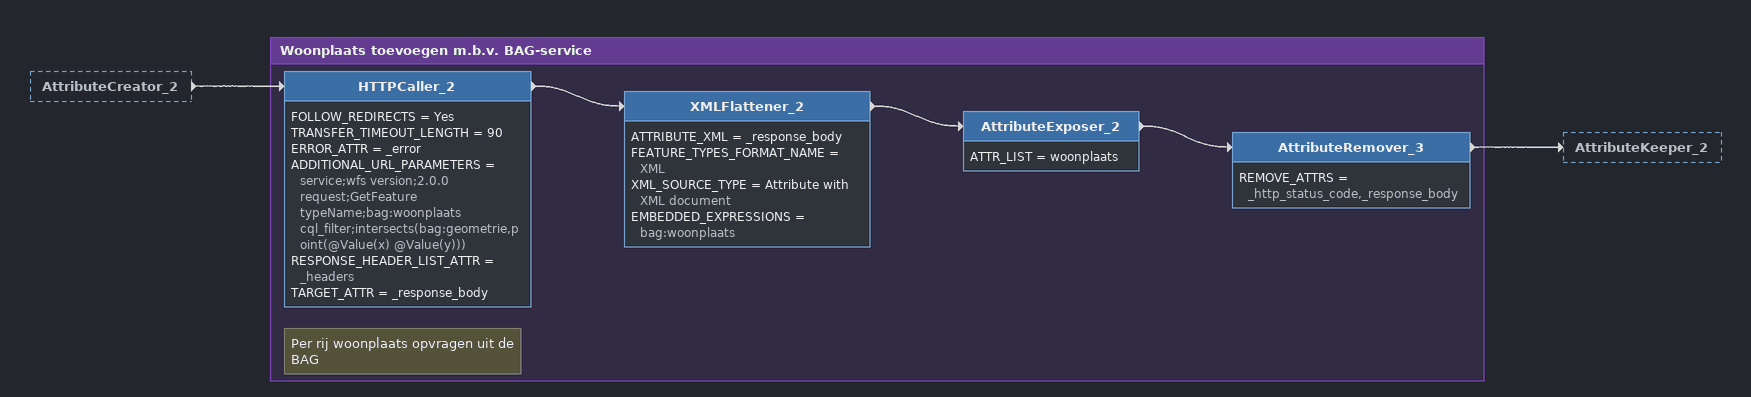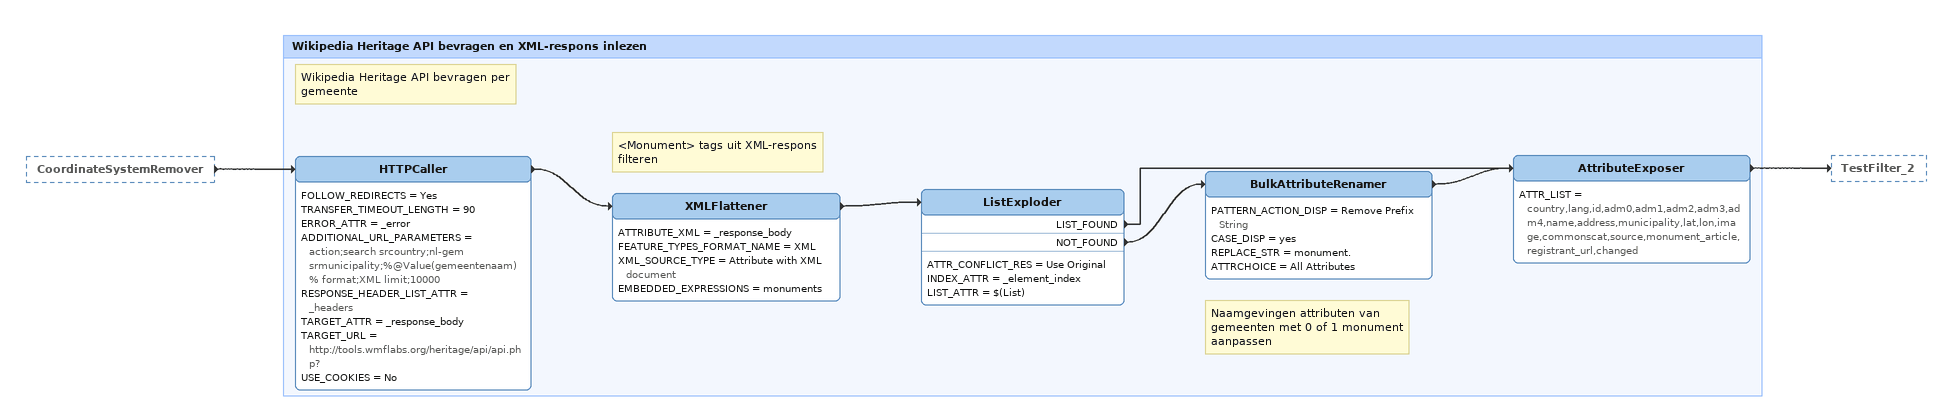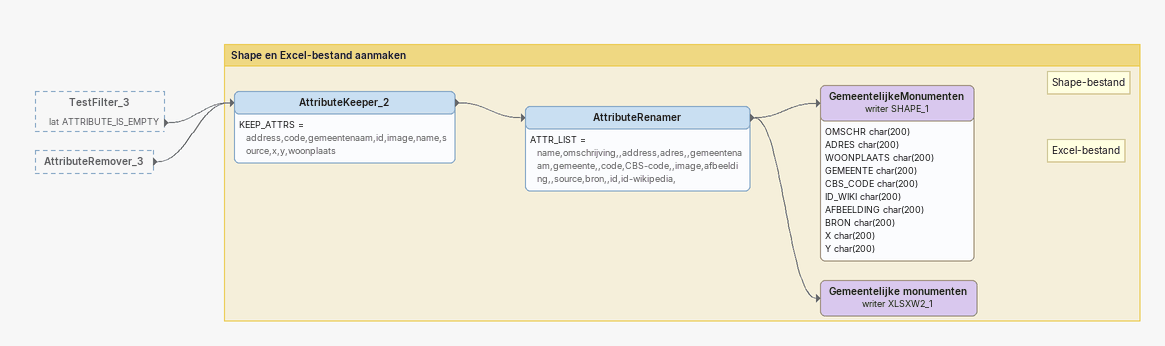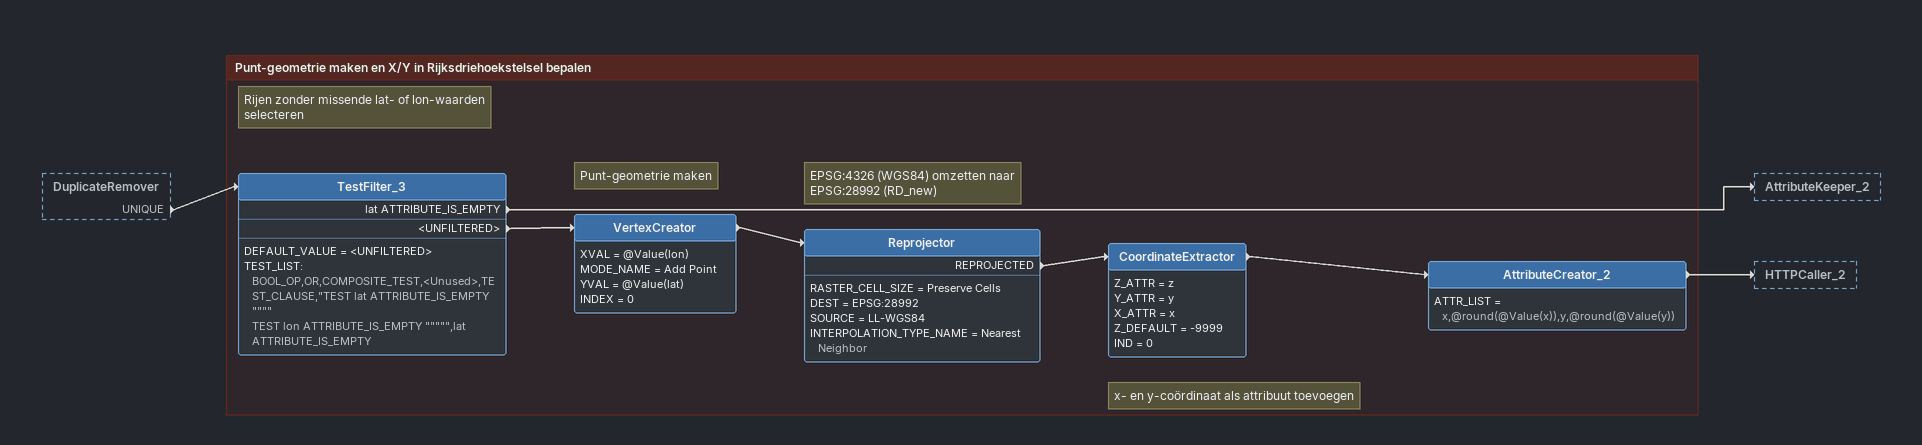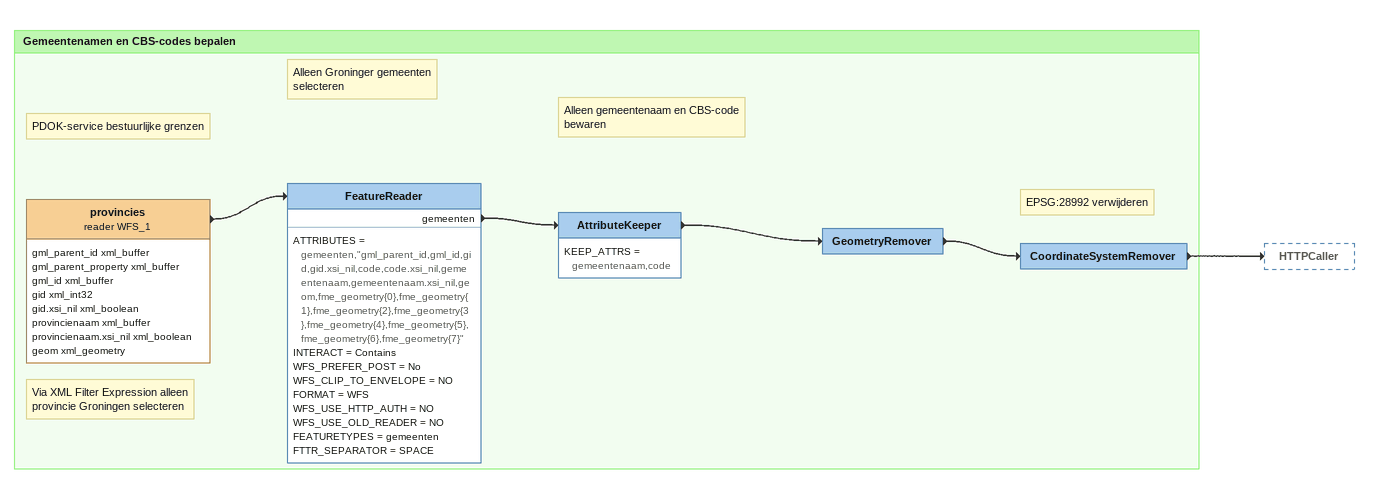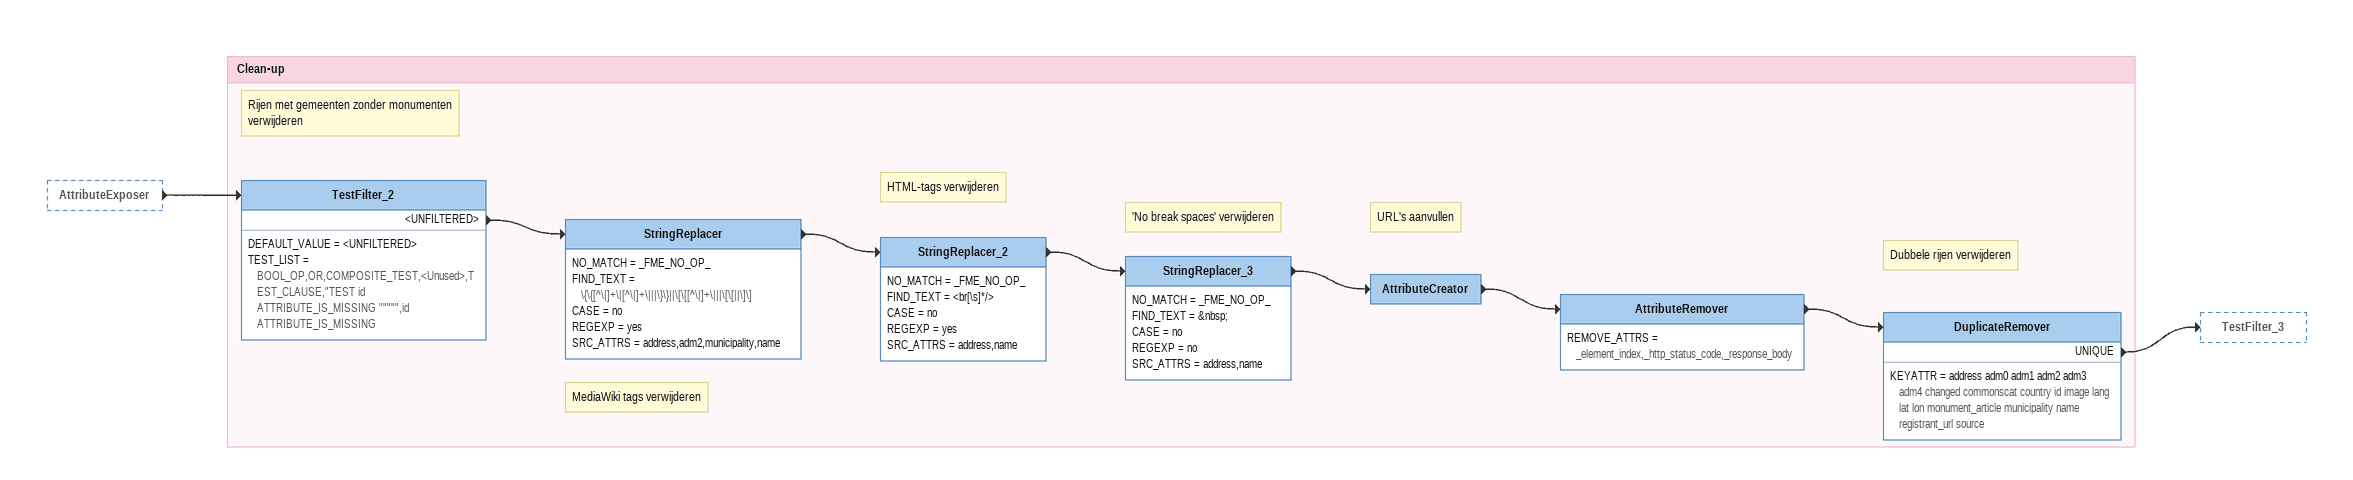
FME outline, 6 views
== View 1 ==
AttributeCreator_2 [outside]
    -> HTTPCaller_2

Bookmark: Woonplaats toevoegen m.b.v. BAG-service
Note: Per rij woonplaats opvragen uit de BAG
HTTPCaller_2
    FOLLOW_REDIRECTS = Yes
    TRANSFER_TIMEOUT_LENGTH = 90
    ERROR_ATTR = _error
    ADDITIONAL_URL_PARAMETERS = service;wfs version;2.0.0 request;GetFeature typeName;bag:woonplaats cql_filter;intersects(bag:geometrie,point(@Value(x) @Value(y)))
    RESPONSE_HEADER_LIST_ATTR = _headers
    TARGET_ATTR = _response_body
    -> XMLFlattener_2
XMLFlattener_2
    ATTRIBUTE_XML = _response_body
    FEATURE_TYPES_FORMAT_NAME = XML
    XML_SOURCE_TYPE = Attribute with XML document
    EMBEDDED_EXPRESSIONS = bag:woonplaats
    -> AttributeExposer_2
AttributeExposer_2
    ATTR_LIST = woonplaats
    -> AttributeRemover_3
AttributeRemover_3
    REMOVE_ATTRS = _http_status_code,_response_body
    -> AttributeKeeper_2

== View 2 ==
CoordinateSystemRemover [outside]
    -> HTTPCaller

Bookmark: Wikipedia Heritage API bevragen en XML-respons inlezen
Note: Wikipedia Heritage API bevragen per gemeente
HTTPCaller
    FOLLOW_REDIRECTS = Yes
    TRANSFER_TIMEOUT_LENGTH = 90
    ERROR_ATTR = _error
    ADDITIONAL_URL_PARAMETERS = action;search srcountry;nl-gem srmunicipality;%@Value(gemeentenaam)% format;XML limit;10000
    RESPONSE_HEADER_LIST_ATTR = _headers
    TARGET_ATTR = _response_body
    TARGET_URL = http://tools.wmflabs.org/heritage/api/api.php?
    USE_COOKIES = No
    -> XMLFlattener
Note: <Monument> tags uit XML-respons filteren
XMLFlattener
    ATTRIBUTE_XML = _response_body
    FEATURE_TYPES_FORMAT_NAME = XML
    XML_SOURCE_TYPE = Attribute with XML document
    EMBEDDED_EXPRESSIONS = monuments
    -> ListExploder
ListExploder
    ATTR_CONFLICT_RES = Use Original
    INDEX_ATTR = _element_index
    LIST_ATTR = $(List)
    LIST_FOUND -> AttributeExposer
    NOT_FOUND -> BulkAttributeRenamer
Note: Naamgevingen attributen van gemeenten met 0 of 1 monument aanpassen
BulkAttributeRenamer
    PATTERN_ACTION_DISP = Remove Prefix String
    CASE_DISP = yes
    REPLACE_STR = monument.
    ATTRCHOICE = All Attributes
    -> AttributeExposer
AttributeExposer
    ATTR_LIST = country,lang,id,adm0,adm1,adm2,adm3,adm4,name,address,municipality,lat,lon,image,commonscat,source,monument_article,registrant_url,changed
    -> TestFilter_2

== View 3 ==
TestFilter_3 [outside]
    lat ATTRIBUTE_IS_EMPTY -> AttributeKeeper_2
AttributeRemover_3 [outside]
    -> AttributeKeeper_2

Bookmark: Shape en Excel-bestand aanmaken
AttributeKeeper_2
    KEEP_ATTRS = address,code,gemeentenaam,id,image,name,source,x,y,woonplaats
    -> AttributeRenamer
AttributeRenamer
    ATTR_LIST = name,omschrijving,,address,adres,,gemeentenaam,gemeente,,code,CBS-code,,image,afbeelding,,source,bron,,id,id-wikipedia,
    -> Gemeentelijke monumenten (writer XLSXW2_1)
    -> GemeentelijkeMonumenten (writer SHAPE_1)
Note: Shape-bestand
GemeentelijkeMonumenten (writer SHAPE_1)
    attributes: OMSCHR char(200), ADRES char(200), WOONPLAATS char(200), GEMEENTE char(200), CBS_CODE char(200), ID_WIKI char(200), AFBEELDING char(200), BRON char(200), X char(200), Y char(200)
Note: Excel-bestand
Gemeentelijke monumenten (writer XLSXW2_1)

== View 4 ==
DuplicateRemover [outside]
    UNIQUE -> TestFilter_3

Bookmark: Punt-geometrie maken en X/Y in Rijksdriehoekstelsel bepalen
Note: Rijen zonder missende lat- of lon-waarden selecteren
TestFilter_3
    DEFAULT_VALUE = <UNFILTERED>
    TEST_LIST:
      BOOL_OP,OR,COMPOSITE_TEST,<Unused>,TEST_CLAUSE,"TEST lat ATTRIBUTE_IS_EMPTY """"
      TEST lon ATTRIBUTE_IS_EMPTY """"",lat ATTRIBUTE_IS_EMPTY
    lat ATTRIBUTE_IS_EMPTY -> AttributeKeeper_2
    <UNFILTERED> -> VertexCreator
Note: Punt-geometrie maken
VertexCreator
    XVAL = @Value(lon)
    MODE_NAME = Add Point
    YVAL = @Value(lat)
    INDEX = 0
    -> Reprojector
Note: EPSG:4326 (WGS84) omzetten naar EPSG:28992 (RD_new)
Reprojector
    RASTER_CELL_SIZE = Preserve Cells
    DEST = EPSG:28992
    SOURCE = LL-WGS84
    INTERPOLATION_TYPE_NAME = Nearest Neighbor
    REPROJECTED -> CoordinateExtractor
Note: x- en y-coördinaat als attribuut toevoegen
CoordinateExtractor
    Z_ATTR = z
    Y_ATTR = y
    X_ATTR = x
    Z_DEFAULT = -9999
    IND = 0
    -> AttributeCreator_2
AttributeCreator_2
    ATTR_LIST = x,@round(@Value(x)),y,@round(@Value(y))
    -> HTTPCaller_2

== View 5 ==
Bookmark: Gemeentenamen en CBS-codes bepalen
Note: PDOK-service bestuurlijke grenzen
Note: Via XML Filter Expression alleen provincie Groningen selecteren
provincies (reader WFS_1)
    attributes: gml_parent_id xml_buffer, gml_parent_property xml_buffer, gml_id xml_buffer, gid xml_int32, gid.xsi_nil xml_boolean, provincienaam xml_buffer, provincienaam.xsi_nil xml_boolean, geom xml_geometry
    -> FeatureReader
Note: Alleen Groninger gemeenten selecteren
FeatureReader
    ATTRIBUTES = gemeenten,"gml_parent_id,gml_id,gid,gid.xsi_nil,code,code.xsi_nil,gemeentenaam,gemeentenaam.xsi_nil,geom,fme_geometry{0},fme_geometry{1},fme_geometry{2},fme_geometry{3},fme_geometry{4},fme_geometry{5},fme_geometry{6},fme_geometry{7}"
    INTERACT = Contains
    WFS_PREFER_POST = No
    WFS_CLIP_TO_ENVELOPE = NO
    FORMAT = WFS
    WFS_USE_HTTP_AUTH = NO
    WFS_USE_OLD_READER = NO
    FEATURETYPES = gemeenten
    FTTR_SEPARATOR = SPACE
    gemeenten -> AttributeKeeper
AttributeKeeper
    KEEP_ATTRS = gemeentenaam,code
    -> GeometryRemover
Note: Alleen gemeentenaam en CBS-code bewaren
GeometryRemover
    -> CoordinateSystemRemover
Note: EPSG:28992 verwijderen
CoordinateSystemRemover
    -> HTTPCaller

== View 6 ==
AttributeExposer [outside]
    -> TestFilter_2

Bookmark: Clean-up
Note: Rijen met gemeenten zonder monumenten verwijderen
TestFilter_2
    DEFAULT_VALUE = <UNFILTERED>
    TEST_LIST = BOOL_OP,OR,COMPOSITE_TEST,<Unused>,TEST_CLAUSE,"TEST id ATTRIBUTE_IS_MISSING """"",id ATTRIBUTE_IS_MISSING
    <UNFILTERED> -> StringReplacer
Note: MediaWiki tags verwijderen
StringReplacer
    NO_MATCH = _FME_NO_OP_
    FIND_TEXT = \{\{[^\|]+\|[^\|]+\|||\}\}||\[\[[^\|]+\|||\[\[||\]\]
    CASE = no
    REGEXP = yes
    SRC_ATTRS = address,adm2,municipality,name
    -> StringReplacer_2
Note: HTML-tags verwijderen
StringReplacer_2
    NO_MATCH = _FME_NO_OP_
    FIND_TEXT = <br[\s]*/>
    CASE = no
    REGEXP = yes
    SRC_ATTRS = address,name
    -> StringReplacer_3
Note: 'No break spaces' verwijderen
StringReplacer_3
    NO_MATCH = _FME_NO_OP_
    FIND_TEXT = &nbsp;
    CASE = no
    REGEXP = no
    SRC_ATTRS = address,name
    -> AttributeCreator
Note: URL's aanvullen
AttributeCreator
    -> AttributeRemover
AttributeRemover
    REMOVE_ATTRS = _element_index,_http_status_code,_response_body
    -> DuplicateRemover
Note: Dubbele rijen verwijderen
DuplicateRemover
    KEYATTR = address adm0 adm1 adm2 adm3 adm4 changed commonscat country id image lang lat lon monument_article municipality name registrant_url source
    UNIQUE -> TestFilter_3
